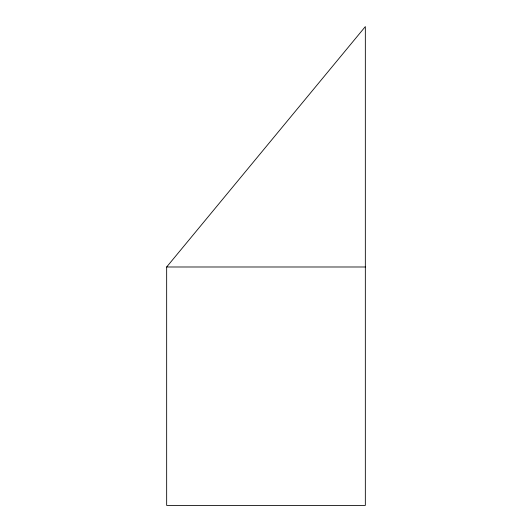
<?xml version="1.0" encoding="UTF-8"?>
<svg xmlns="http://www.w3.org/2000/svg" width="532" height="532" viewBox="0 0 532 532"><rect width="100%" height="100%" fill="white"/><g stroke="black" fill="none" stroke-linecap="round" stroke-linejoin="round"><path stroke-width="0.8" d="M166.662 266.991L365.338 26.6L365.338 505.4L166.662 505.4L166.662 266.991L365.338 266.991"/></g></svg>
